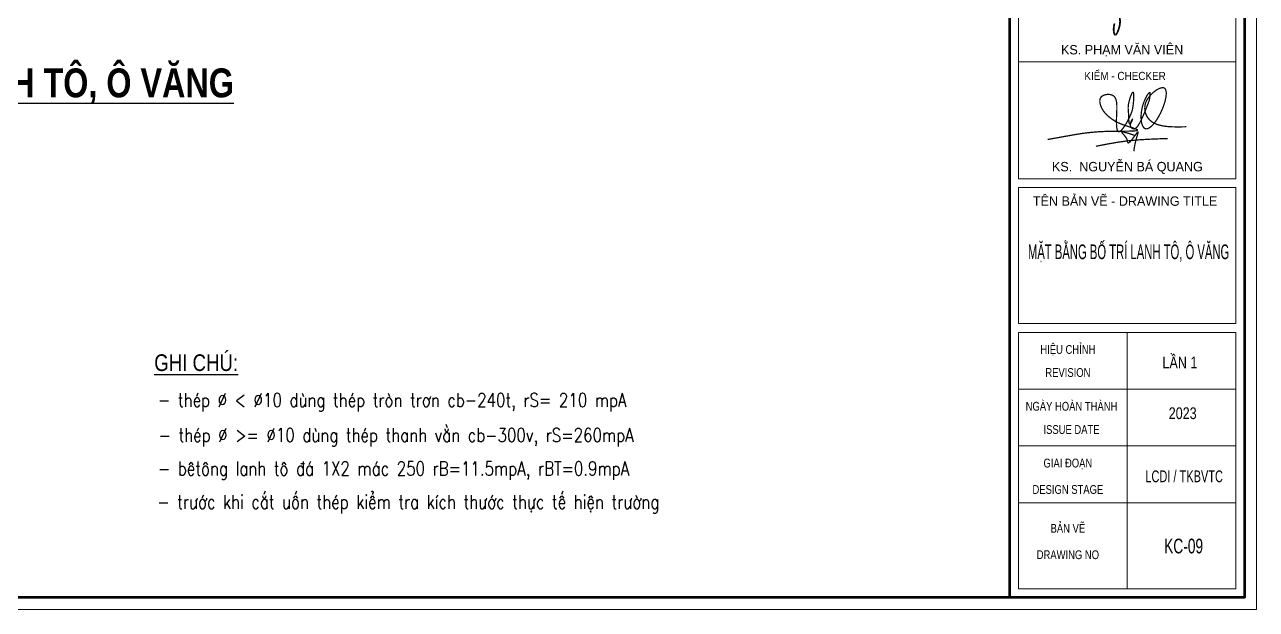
# Model space of a CAD drawing. Header units: millimetres. Extents: x -295047 to 263296, y -724756 to -308748.
# Drawn here: x 47022 to 61696, y -365395 to -358425 of the extents above; entities that cross this region are included whole.
import ezdxf
from ezdxf.enums import TextEntityAlignment as Align

# ---------------------------------------------------------------- set-up
doc = ezdxf.new("R2010")
doc.units = ezdxf.units.MM
doc.header["$MEASUREMENT"] = 0
doc.layers.get('Defpoints').update_dxf_attribs({"color": 1})
for name, color, linetype, lineweight in [('Khungten_LCDI', 7, 'Continuous', 5), ('LC ISO', 153, 'Continuous', 13), ('LC Net dam 1', 30, 'Continuous', 30), ('LC Net thay', 7, 'Continuous', 25), ('LC Text1', 3, 'Continuous', 20), ('LC Text2', 7, 'Continuous', 25)]:
    doc.layers.add(name, color=color, linetype=linetype, lineweight=lineweight)
doc.styles.add('Khungten', font='VHAVAN.TTF', dxfattribs={"width": 0.9, "height": 5000})
doc.styles.add('LC 1', font='VHAVANB.TTF')
doc.styles.add('LC 3', font='vnsimli.shx', dxfattribs={"width": 0.75})
doc.styles.add('LC3', font='VHARIALB.TTF', dxfattribs={"width": 0.8})
doc.styles.add('T2', font='VHARIAL.TTF', dxfattribs={"width": 0.8})
doc.styles.add('Title', font='VHBLACK.TTF', dxfattribs={"width": 0.8})
doc.styles.add('VNAVANTH', font='VHAVANB.TTF', dxfattribs={"width": 0.6})

# ---------------------------------------------------------------- blocks, each defined once
blk = doc.blocks.new('TIEUDE1')
at = {"layer": 'LC Text2', "color": 7, "style": 'LC 1'}
blk.add_attdef('TIªU§Ò', text='', height=5, dxfattribs=at).set_placement((0, 0), align=Align.BOTTOM_CENTER)
blk.add_attdef('TL', text='', height=3, dxfattribs=at).set_placement((0, -2), align=Align.TOP_CENTER)
blk = doc.blocks.new('NGUYEN BA QUANG')
at = {"layer": 'LC ISO', "const_width": 54}
for points in [[(906, 1114, 0.006821), (929, 1272, 0.011774), (937, 1340, 0.026266), (938, 1394, 0.052103), (935, 1423, 0.076783), (930, 1436, 0.163971), (923, 1442, 0.170042), (914, 1442, 0.080479), (902, 1436, 0.05585), (881, 1417, 0.031056), (847, 1375, 0.025203), (791, 1286, 0.116129), (556, 476, 0.061974), (575, 166, 0.045365), (610, 47, 0.070676), (660, -41, 0.091415), (710, -86, 0.146905), (783, -104, 0.068448), (833, -95, 0.049636), (885, -72, 0.053986), (978, -6, 0.029209), (1056, 69, 0.021304), (1134, 162, 0.025491), (1250, 329, 0.068873), (1561, 1027, 0.01773), (1596, 1171, 0.037697), (1624, 1368, 0.029037), (1623, 1453, 0.04288), (1613, 1525, 0.066726), (1590, 1583, 0.100495), (1556, 1623, 0.111871), (1508, 1644, 0.054631), (1469, 1647, 0.041179), (1426, 1643, 0.04561), (1355, 1623, 0.04967), (1225, 1558, 0.109429), (829, 1164, 0.05047), (753, 1012, 0.368126), (1079, 156, 0.040655), (1223, 90, 0.031441), (1383, 42, 0.023503), (1557, 9, 0.017084), (1742, -10, 0.011936), (1936, -19, 0.009133), (2206, -21, 0.002915), (2480, -16)], [(-3416, -557, -0.001023), (-2231, -345, -0.008385), (-1869, -289, -0.026114), (-905, -212, -0.007166), (-491, -205, 0.001773), (-49, -203, 0.009736), (200, -197, 0.025773), (331, -186, 0.054465), (383, -173, 0.09183), (397, -166, 0.386262), (399, -152, 0.129793), (379, -135, 0.036801), (321, -108, 0.016128), (184, -59, -0.006736), (-183, 62, -0.023924), (-416, 154, -0.046785), (-684, 310, -0.041509), (-918, 503, -0.092678), (-1136, 813, -0.077778), (-1199, 1035, -0.070106), (-1196, 1141, -0.201572), (-1106, 1286, -0.091887), (-982, 1343, -0.118851), (-732, 1351, -0.227561), (-543, 1208, -0.055716), (-508, 1121, -0.035741), (-487, 1019, -0.022757), (-478, 904, -0.018678), (-477, 714, 0.005361), (-493, 294, 0.022501), (-487, 25, 0.024956), (-474, -85, 0.051878), (-451, -169, 0.084004), (-427, -209, 0.302699), (-372, -224, 0.091028), (-331, -204, 0.045769), (-285, -164, 0.031407), (-218, -87, 0.026473), (-114, 66, 0.038878), (124, 530, 0.063388), (207, 831, 0.030377), (243, 1236, 0.019395), (241, 1350, 0.050857), (231, 1429, 0.089259), (221, 1451, 0.446193), (202, 1454, 0.08967), (185, 1438, 0.048315), (156, 1388, 0.024568), (114, 1288, 0.037087), (24, 971, 0.06811), (7, 722, 0.007404), (19, 571, -0.009821), (27, 442, 0.013775), (38, 214, 0.023991), (46, 154, 0.068642), (58, 113, 0.168495), (71, 99, 0.190472), (82, 99, 0.135753), (102, 116, 0.042547), (133, 165, 0.037247), (185, 280, 0.083462), (192, 310, 0.752396), (189, 311, 0.077103), (170, 286, 0.067778), (106, 135, 0.079642), (97, 52, 0.07615), (107, 12, 0.090818), (168, -77, 0.162992), (233, -111, 0.134535), (287, -101, 0.046135), (315, -85, 0.0589), (372, -33, 0.033446), (431, 44, 0.020493), (492, 142, 0.018931), (584, 325, 0.012315), (712, 617, 0.006262), (906, 1114)], [(-1368, -847, -0.004051), (-800, -737, -0.026384), (342, -582, -0.006339), (726, -556, -0.004215), (1111, -537, -0.002629), (1689, -517)], [(274, -380, 0.002584), (99, -322, 0.004829), (-9, -289, 0.009549), (-104, -262, 0.02019), (-180, -245, 0.020391), (-210, -242, 0.037792), (-233, -241, 0.083891), (-249, -244, 0.129866), (-256, -250, 0.170647), (-258, -257, 0.074142), (-257, -264, 0.04333), (-253, -271, 0.038982), (-240, -290, 0.018381), (-209, -327, -0.006145), (-155, -388, -0.017161), (-112, -442, -0.029179), (-72, -502, -0.056277), (-39, -577, -0.025416), (-31, -610, -0.003247), (-24, -652, 0.033316), (-18, -677, 0.055631), (-12, -689, 0.087521), (-5, -698, 0.15828), (8, -703, 0.07777), (18, -702, 0.051495), (30, -698, 0.04838), (50, -685, 0.02792), (72, -667, 0.021215), (104, -635, 0.012757), (138, -596, 0.011354), (192, -528, 0.005945), (265, -430, -0.007904), (360, -301, -0.011483), (384, -270, -0.027823), (404, -249, -0.066961), (415, -240, -0.123545), (420, -238, -0.248584), (424, -240, -0.12084), (426, -246, -0.064597), (426, -260, -0.027008), (421, -289, -0.011306), (411, -326, -0.007085), (384, -419, 0.007773), (340, -569, 0.03162), (266, -923, 0.004795), (248, -1055)]]:
    blk.add_lwpolyline(points, format="xyb", dxfattribs=at)
blk = doc.blocks.new('lcdi KC')
at = {"layer": 'Defpoints', "lineweight": 0}
blk.add_lwpolyline([(-1200, -14850), (-1200, 14850), (40800, 14850), (40800, -14850)], close=True, dxfattribs=at)
at = {"layer": 'Khungten_LCDI', "color": 5, "lineweight": 60}
blk.add_line((36600, 14650), (36600, -14650), dxfattribs=at)
at = {"layer": 'Khungten_LCDI', "color": 5, "lineweight": 25}
blk.add_line((40600, -14650), (40600, 14650), dxfattribs=at)
at = {"layer": 'Khungten_LCDI', "color": 9, "lineweight": 15}
for p, q in [((38600, -10133), (38600, -14500)), ((40450, -11100), (36750, -11100)), ((40450, -12067), (36750, -12067)), ((40450, -13033), (36750, -13033))]:
    blk.add_line(p, q, dxfattribs=at)
at = {"layer": 'Khungten_LCDI', "color": 5, "lineweight": 60}
blk.add_lwpolyline([(0, -14650), (0, 14650), (40600, 14650), (40600, -14650)], close=True, dxfattribs=at)
at = {"layer": 'Khungten_LCDI', "color": 9, "lineweight": 15}
for points in [[(36750, -5526), (40450, -5526), (40450, -3535), (36750, -3535)], [(36750, -7517), (40450, -7517), (40450, -5526), (36750, -5526)], [(36750, -9983), (40450, -9983), (40450, -7667), (36750, -7667)], [(36750, -14500), (40450, -14500), (40450, -10133), (36750, -10133)]]:
    blk.add_lwpolyline(points, close=True, dxfattribs=at)
at = {"layer": 'LC ISO', "const_width": 29.4}
blk.add_lwpolyline([(38414, -4647, -0.217203), (38474, -4901, -0.056046), (38441, -5010, -0.054981), (38419, -5051, -0.074917), (38408, -5062, -0.192631), (38398, -5066, -0.190426), (38389, -5060, -0.079856), (38381, -5046, -0.067464), (38372, -5000, -0.089823), (38386, -4872, -0.10427)], format="xyb", dxfattribs=at)
at = {"layer": 'LC Net dam 1', "xscale": 0.4, "yscale": 0.4, "zscale": 0.4}
blk.add_blockref('NGUYEN BA QUANG', (38616, -6625), dxfattribs=at)
at = {"color": 7}
for s, style, p in [('ks. PH¹M V¡N VI£N', 'VNAVANTH', (38515, -5399)), ('ks.  NGUYÔN B¸ QUANG', 'VNAVANTH', (38605, -7390)), ('tªn b¶n vÏ - drawing title', 'Khungten', (38566, -7977))]:
    blk.add_text(s, height=160, dxfattribs=dict(at, style=style)).set_placement(p, align=Align.CENTER)
for s, height, style, width, p in [('kiÓm - checker', 140, 'Khungten', 0.9, (38566, -5836)), ('hiÖu chØnh', 150, 'Khungten', 0.8, (37592, -10499)), ('revision', 150, 'Khungten', 0.8, (37592, -10891)), ('ngµy hoµn thµnh', 150, 'Khungten', 0.8, (37654, -11466)), ('issue date', 150, 'Khungten', 0.8, (37654, -11862)), ('giai ®o¹n', 150, 'Khungten', 0.8, (37592, -12433)), ('lcdi / tkBVTC', 200, 'Title', 0.7, (39571, -12684)), ('design stage', 150, 'Khungten', 0.8, (37592, -12883)), ('b¶n vÏ', 150, 'Khungten', 0.8, (37592, -13544)), ('drawing nO', 150, 'Khungten', 0.8, (37592, -13994))]:
    blk.add_text(s, height=height, dxfattribs=dict(at, style=style, width=width)).set_placement(p, align=Align.CENTER)
at = {"color": 7, "style": 'Khungten', "width": 0.8}
for tag, p in [('REVISION', (39499, -10746)), ('NGAYHT', (39546, -11609))]:
    blk.add_attdef(tag, text='', height=200, dxfattribs=at).set_placement(p, align=Align.CENTER)
at = {"layer": 'LC Text1', "style": 'Title', "width": 1.485915}
for tag, p, p2 in [('TENBANVE1', (36913, -8886), (40339, -8886)), ('TENBANVE2', (36913, -9562), (40339, -9562))]:
    blk.add_attdef(tag, text='', height=250, dxfattribs=at).set_placement(p, p2, align=Align.FIT)
at = {"layer": 'LC Text1', "style": 'Title', "width": 0.7}
blk.add_attdef('SOBANVE', text='', height=250, dxfattribs=at).set_placement((39562, -13896), align=Align.CENTER)

msp = doc.modelspace()

# ---------------------------------------------------------------- block references
at = {"layer": 'LC Net thay'}
ref = msp.add_blockref('lcdi KC', (33135.8, -355000.3), dxfattribs=dict(at, xscale=0.7000000000000064, yscale=0.7000000000000064, zscale=0.7000000000000064))
ref.add_attrib('NGAYHT', '2023', dxfattribs={"layer": 'LC Text1', "height": 140, "style": 'Khungten', "width": 0.8}).set_placement((60818, -363126.8), align=Align.CENTER)
ref.add_attrib('REVISION', 'lÇn 1', dxfattribs={"layer": 'LC Text1', "height": 140, "style": 'Khungten', "width": 0.8}).set_placement((60784.9, -362522.7), align=Align.CENTER)
ref.add_attrib('SOBANVE', 'KC-09', dxfattribs={"layer": 'LC Text1', "height": 175, "style": 'Title', "width": 0.7}).set_placement((60829.2, -364727.6), align=Align.CENTER)
ref.add_attrib('TENBANVE1', 'mÆt b»ng Bè TRÝ LANH T¤, ¤ V¡NG', dxfattribs={"layer": 'LC Text1', "height": 175, "style": 'Title', "width": 0.487827}).set_placement((58974.6, -361220.3), (61373.2, -361220.3), align=Align.FIT)
at = {"layer": 'LC Text2'}
ref = msp.add_blockref('TIEUDE1', (45994.4, -359394.7), dxfattribs=dict(at, xscale=69.99999999999982, yscale=69.99999999999982, zscale=69.99999999999982))
ref.add_attrib('TIªU§Ò', '%%UmÆt b»ng bè trÝ lanh t«, ¤ V¡NG', dxfattribs={"color": 7, "height": 344.709, "style": 'LC3', "width": 0.8}).set_placement((45994.4, -359394.7), align=Align.BOTTOM_CENTER)

# ---------------------------------------------------------------- texts
at = {"layer": 'LC Text1', "color": 3, "style": 'LC 3', "width": 0.8}
for s, p in [('- thÐp %%C < %%C10 dïng thÐp trßn tr¬n cb-240t, rS= 210 mpA', (48611.5, -362981.5)), ('- thÐp %%C >= %%C10 dïng thÐp thanh v»n cb-300v, rS=260mpA', (48618.2, -363399.5)), ('- bªt«ng lanh t« ®¸ 1X2 m¸c 250 rB=11.5mpA, rBT=0.9mpA', (48610.2, -363798)), ('- tr\xadíc khi c¾t uèn thÐp kiÓm tra kÝch th\xadíc thùc tÕ hiÖn tr\xadêng', (48602.1, -364196.4))]:
    msp.add_text(s, height=164.227, dxfattribs=at).set_placement(p)
at = {"layer": 'LC Text2', "style": 'T2', "width": 0.8}
msp.add_text('%%Ughi chó:', height=198.649, dxfattribs=at).set_placement((48565.6, -362553.7))

doc.saveas('drawing.dxf')
